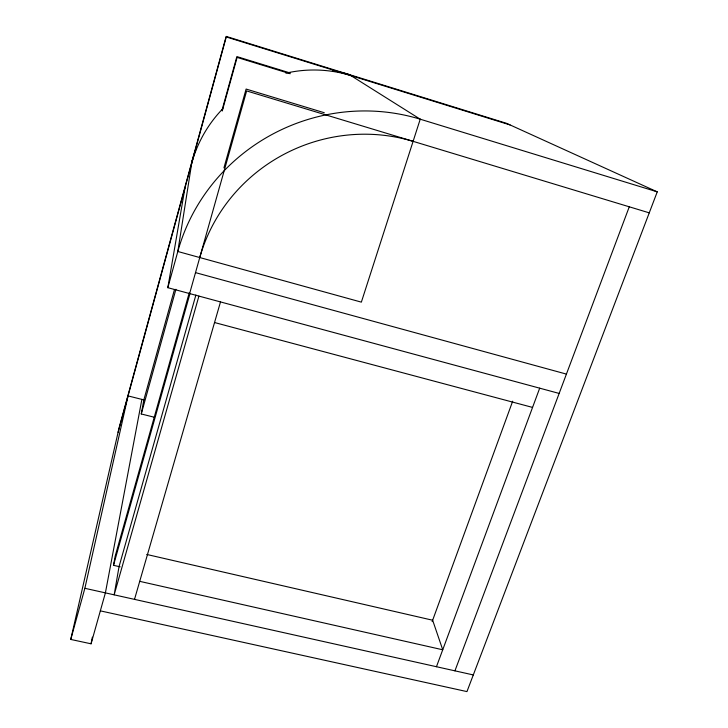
<?xml version="1.0" encoding="UTF-8"?>
<svg xmlns="http://www.w3.org/2000/svg" width="728" height="728" viewBox="0 0 728 728"><rect width="100%" height="100%" fill="white"/><g stroke="black" fill="none" stroke-linecap="round" stroke-linejoin="round"><path stroke-width="1.09" d="M559.15 393.429L167.822 287.687L185.03 187.633M120.138 566.83L113.495 565.319L115.197 556.065L189.225 292.847M154.409 417.262L141.259 413.968L143.844 399.899L174.474 289.562M141.878 399.399L105.396 592.883L91.064 643.807L70.752 639.439L119.237 427.291L226.162 36.4L506.561 123.332L657.248 191.855L466.957 691.6L100.337 610.856M91.064 643.807L92.374 637.127M70.752 639.439L84.867 588.297L128.046 395.905L144.08 399.954M118.082 432.341L226.262 36.955L510.064 124.934M167.822 287.687L177.814 251.488L192.037 161.134A124.169 122.695 -36.6 0 1 196.078 148.912M222.067 110.001L236.873 56.593L289.99 72.927M222.249 110.993L237.11 57.412L290.199 73.737M141.259 413.968L175.921 289.28M223.942 167.877L246.109 89.053L324.306 112.749M189.617 293.575L246.637 90.927L649.249 212.849M113.495 565.319L190.026 293.43M195.887 295.022L119.055 566.584L114.16 594.831L198.917 296.087M134.507 599.371L220.502 301.92M432.141 621.621L512.676 401.201M436.454 666.721L539.694 388.17M454.927 670.843L629.274 206.798M84.867 588.297L473.3 674.938M139.721 581.344L442.733 649.785L432.65 620.229L146.747 554.454M214.542 322.531L532.559 407.416M195.513 272.627L566.42 374.101M657.248 191.855L420.229 119.201L349.276 74.575A124.169 122.695 -36.6 0 0 335.763 71.207M199.754 257.539A166.812 160.042 -25.3 0 1 413.104 141.341M191.71 163.218A125.671 124.106 -35.8 0 1 222.895 108.636M285.886 73.164A125.671 124.106 -35.8 0 1 350.905 75.594M332.814 70.689A124.169 122.695 -36.6 0 1 334.78 71.025M420.229 119.201L361.361 302.138L177.814 251.488A188.898 181.272 -25.4 0 1 420.229 119.201"/></g></svg>
